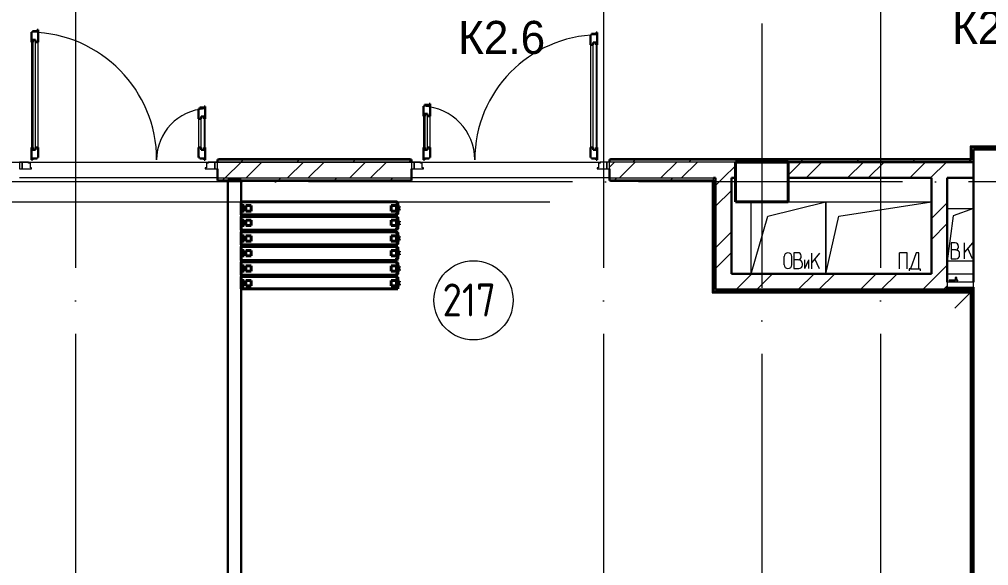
# Model space of a CAD drawing. Header units: millimetres. Extents: x -421858 to 614926, y -468665 to 141641.
# Drawn here: x 143851 to 151195, y -15393 to -11256 of the extents above; entities that cross this region are included whole.
import ezdxf

# ---------------------------------------------------------------- set-up
doc = ezdxf.new("R2010")
doc.units = ezdxf.units.MM
doc.linetypes.add('ADSK_Линия сетки', pattern=[25, 20, -2.5, 0, -2.5])
doc.linetypes.add('ADSK_Сверху', pattern=[450, 300, -150])
doc.layers.add('RC-Таблицы', color=7, linetype='Continuous')
for name, color, linetype, lineweight in [('Двери', 252, 'Continuous', 9), ('Линии', 252, 'Continuous', 9), ('Марки помещений', 252, 'Continuous', 20), ('Несущие колонны', 252, 'Continuous', 18), ('Обобщенные модели', 252, 'Continuous', 18), ('Оборудование', 8, 'Continuous', 18), ('Ограждение', 252, 'Continuous', 9), ('Оси', 252, 'Continuous', 9), ('Перекрытие', 252, 'Continuous', 18), ('Стены внутренние', 7, 'Continuous', 18), ('Стены наружные', 7, 'Continuous', 18), ('Стены штриховка', 252, 'Continuous', 9)]:
    doc.layers.add(name, color=color, linetype=linetype, lineweight=lineweight)
doc.layers.add('Двери открывание', color=7, linetype='Continuous', lineweight=9, true_color=0xc0c0c0)
doc.styles.add('GOST Common_2', font='', dxfattribs={"width": 0.9, "height": 250})
doc.styles.add('Mipgost_5', font='', dxfattribs={"height": 250})
doc.styles.get('GOST Common_2').set_extended_font_data('GOST type B')
doc.styles.get('Mipgost_5').set_extended_font_data('Mipgost')

# ---------------------------------------------------------------- blocks, each defined once
blk = doc.blocks.new('2 этаж')
at = {"color": 251, "lineweight": 18, "true_color": 0x636466}
for p, q in [((149396, -13182.3), (149396, -12637.3)), ((149521, -12746.5), (149961, -12637.3)), ((149676, -12637.3), (149961, -12637.3)), ((149961, -12637.3), (149961, -13182.3)), ((149961, -13182.3), (149961, -12637.3)), ((149961, -12637.3), (150761, -12637.3)), ((150061, -12746.5), (150761, -12637.3)), ((150881, -12687.3), (151081, -12687.3)), ((151081, -12687.3), (150925.5, -12743.8)), ((149396, -13182.3), (149521, -12746.5)), ((149961, -13182.3), (150061, -12746.5)), ((150925.5, -12743.8), (150881, -13087.3)), ((150941.9, -12948.7), (150911.9, -12948.7)), ((150911.9, -12948.7), (150911.9, -13068.7)), ((150965.3, -12982), (150965.3, -12972)), ((151071.9, -12948.7), (151011.9, -13020.2)), ((151011.9, -13068.7), (151011.9, -12948.7)), ((151071.9, -13068.7), (151036, -12991.5)), ((149645.9, -13114.9), (149645.9, -13052.3)), ((149703.3, -13114.9), (149703.3, -13052.3)), ((149750.1, -13023.6), (149720.1, -13023.6)), ((149720.1, -13023.6), (149720.1, -13143.6)), ((149773.5, -13056.9), (149773.5, -13046.9)), ((149914.3, -13025.6), (149854.3, -13097.1)), ((149854.3, -13145.6), (149854.3, -13025.6)), ((149914.3, -13145.6), (149878.3, -13068.5)), ((150577.7, -13024.6), (150520.3, -13024.6)), ((150520.3, -13144.6), (150520.3, -13024.6)), ((150577.7, -13144.6), (150577.7, -13024.6)), ((150646.6, -13024.6), (150602.9, -13144.6)), ((150666.2, -13024.6), (150646.6, -13024.6)), ((150666.2, -13144.6), (150666.2, -13024.6)), ((150945.3, -13002), (150911.9, -13002)), ((150911.9, -13068.7), (150948.6, -13068.7)), ((150975.3, -13042), (150975.3, -13032)), ((149753.5, -13076.9), (149720.1, -13076.9)), ((149720.1, -13143.6), (149756.8, -13143.6)), ((149783.5, -13116.9), (149783.5, -13106.9)), ((149802.6, -13143.6), (149831.3, -13076.9)), ((149802.6, -13143.6), (149802.6, -13076.9)), ((149831.3, -13143.6), (149831.3, -13076.9)), ((150592.9, -13144.6), (150592.9, -13159.6)), ((150602.9, -13144.6), (150592.9, -13144.6)), ((150602.9, -13144.6), (150666.2, -13144.6)), ((150666.2, -13144.6), (150676.2, -13144.6)), ((150676.2, -13144.6), (150676.2, -13159.6)), ((151081, -13087.3), (150881, -13087.3))]:
    blk.add_line(p, q, dxfattribs=at)
for centre, radius, start, end in [((150941.9, -12972), 23.3, 0, 90), ((150945.3, -12982), 20, 270, 0), ((149674.6, -13052.3), 28.7, 0, 180), ((149750.1, -13046.9), 23.3, 0, 90), ((149753.5, -13056.9), 20, 270, 0), ((150945.3, -13032), 30, 0, 90), ((150948.6, -13042), 26.7, 270, 0), ((149674.6, -13114.9), 28.7, 180, 0), ((149753.5, -13106.9), 30, 0, 90), ((149756.8, -13116.9), 26.7, 270, 0)]:
    blk.add_arc(centre, radius, start, end, dxfattribs=at)
at = {"layer": 'Двери', "color": 251, "lineweight": 30, "true_color": 0x636466}
for p, q in [((143951, -11353.3), (143943, -11353.3)), ((143943, -11353.3), (143943, -11429.3)), ((143985, -11344.3), (143951, -11344.3)), ((143951, -11344.3), (143951, -11353.3)), ((143993, -11335.3), (143985, -11335.3)), ((143985, -11335.3), (143985, -11344.3)), ((143993, -11429.3), (143993, -11335.3)), ((148187, -11373.3), (148179, -11373.3)), ((148179, -11373.3), (148179, -11449.3)), ((148221, -11364.3), (148187, -11364.3)), ((148187, -11364.3), (148187, -11373.3)), ((148229, -11355.3), (148221, -11355.3)), ((148221, -11355.3), (148221, -11364.3)), ((148229, -11449.3), (148229, -11355.3)), ((143952, -11429.3), (143943, -11429.3)), ((143952, -11411.3), (143952, -11429.3)), ((143973, -11411.3), (143952, -11411.3)), ((143973, -11429.3), (143973, -11411.3)), ((143993, -11429.3), (143973, -11429.3)), ((148179, -11449.3), (148199, -11449.3)), ((148199, -11449.3), (148199, -11431.3)), ((148199, -11431.3), (148220, -11431.3)), ((148220, -11431.3), (148220, -11449.3)), ((148220, -11449.3), (148229, -11449.3)), ((146963, -11895.3), (146955, -11895.3)), ((146955, -11895.3), (146955, -11904.3)), ((146963, -11989.3), (146963, -11895.3)), ((145217, -11933.3), (145209, -11933.3)), ((145209, -11933.3), (145209, -12009.3)), ((145251, -11924.3), (145217, -11924.3)), ((145217, -11924.3), (145217, -11933.3)), ((145259, -11915.3), (145251, -11915.3)), ((145251, -11915.3), (145251, -11924.3)), ((145259, -12009.3), (145259, -11915.3)), ((146921, -11913.3), (146913, -11913.3)), ((146913, -11913.3), (146913, -11989.3)), ((146955, -11904.3), (146921, -11904.3)), ((146921, -11904.3), (146921, -11913.3)), ((145209, -12009.3), (145229, -12009.3)), ((145229, -12009.3), (145229, -11991.3)), ((145229, -11991.3), (145250, -11991.3)), ((145250, -11991.3), (145250, -12009.3)), ((145250, -12009.3), (145259, -12009.3)), ((146922, -11989.3), (146913, -11989.3)), ((146922, -11971.3), (146922, -11989.3)), ((146943, -11971.3), (146922, -11971.3)), ((146943, -11989.3), (146943, -11971.3)), ((146963, -11989.3), (146943, -11989.3)), ((143943, -12225.3), (143943, -12319.3)), ((143952, -12225.3), (143943, -12225.3)), ((143952, -12243.3), (143952, -12225.3)), ((143973, -12243.3), (143952, -12243.3)), ((143973, -12225.3), (143973, -12243.3)), ((143993, -12225.3), (143973, -12225.3)), ((143993, -12301.3), (143993, -12225.3)), ((145209, -12225.3), (145209, -12301.3)), ((145209, -12225.3), (145229, -12225.3)), ((145229, -12225.3), (145229, -12243.3)), ((145229, -12243.3), (145250, -12243.3)), ((145250, -12225.3), (145259, -12225.3)), ((145250, -12243.3), (145250, -12225.3)), ((145259, -12319.3), (145259, -12225.3)), ((146913, -12225.3), (146913, -12319.3)), ((146922, -12225.3), (146913, -12225.3)), ((146922, -12243.3), (146922, -12225.3)), ((146943, -12243.3), (146922, -12243.3)), ((146943, -12225.3), (146943, -12243.3)), ((146963, -12225.3), (146943, -12225.3)), ((146963, -12301.3), (146963, -12225.3)), ((148179, -12225.3), (148179, -12301.3)), ((148179, -12225.3), (148199, -12225.3)), ((148199, -12225.3), (148199, -12243.3)), ((148199, -12243.3), (148220, -12243.3)), ((148220, -12225.3), (148229, -12225.3)), ((148220, -12243.3), (148220, -12225.3)), ((148229, -12319.3), (148229, -12225.3)), ((143943, -12319.3), (143951, -12319.3)), ((143951, -12319.3), (143951, -12310.3)), ((143951, -12310.3), (143985, -12310.3)), ((143985, -12310.3), (143985, -12301.3)), ((143985, -12301.3), (143993, -12301.3)), ((145209, -12301.3), (145217, -12301.3)), ((145217, -12301.3), (145217, -12310.3)), ((145217, -12310.3), (145251, -12310.3)), ((145251, -12310.3), (145251, -12319.3)), ((145251, -12319.3), (145259, -12319.3)), ((146913, -12319.3), (146921, -12319.3)), ((146921, -12319.3), (146921, -12310.3)), ((146921, -12310.3), (146955, -12310.3)), ((146955, -12310.3), (146955, -12301.3)), ((146955, -12301.3), (146963, -12301.3)), ((148179, -12301.3), (148187, -12301.3)), ((148187, -12301.3), (148187, -12310.3)), ((148187, -12310.3), (148221, -12310.3)), ((148221, -12310.3), (148221, -12319.3)), ((148221, -12319.3), (148229, -12319.3))]:
    blk.add_line(p, q, dxfattribs=at)
at = {"layer": 'Двери', "color": 251, "true_color": 0x636466}
for p, q in [((143943, -11429.3), (143943, -12225.3)), ((143952, -11411.3), (143952, -12243.3)), ((143973, -11411.3), (143952, -11411.3)), ((143973, -12243.3), (143973, -11411.3)), ((143993, -12225.3), (143993, -11429.3)), ((148179, -11449.3), (148179, -12225.3)), ((148199, -12243.3), (148199, -11431.3)), ((148199, -11431.3), (148220, -11431.3)), ((148220, -11431.3), (148220, -12243.3)), ((148229, -12225.3), (148229, -11449.3)), ((145209, -12009.3), (145209, -12225.3)), ((145229, -12243.3), (145229, -11991.3)), ((145229, -11991.3), (145250, -11991.3)), ((145250, -11991.3), (145250, -12243.3)), ((145259, -12225.3), (145259, -12009.3)), ((146913, -11989.3), (146913, -12225.3)), ((146922, -11971.3), (146922, -12243.3)), ((146943, -11971.3), (146922, -11971.3)), ((146943, -12243.3), (146943, -11971.3)), ((146963, -12225.3), (146963, -11989.3)), ((143952, -12243.3), (143973, -12243.3)), ((145250, -12243.3), (145229, -12243.3)), ((146922, -12243.3), (146943, -12243.3)), ((148220, -12243.3), (148199, -12243.3)), ((143851, -12337.3), (143851, -12387.3)), ((143871, -12337.3), (143851, -12337.3)), ((143871, -12387.3), (143871, -12337.3)), ((143920, -12337.3), (143871, -12337.3)), ((143871, -12337.3), (143871, -12387.3)), ((143920, -12345.3), (143920, -12337.3)), ((145282, -12337.3), (145282, -12345.3)), ((145331, -12337.3), (145282, -12337.3)), ((145351, -12337.3), (145331, -12337.3)), ((145331, -12337.3), (145331, -12387.3)), ((145331, -12387.3), (145331, -12337.3)), ((145351, -12387.3), (145351, -12337.3)), ((146821, -12337.3), (146821, -12387.3)), ((146841, -12337.3), (146821, -12337.3)), ((146841, -12387.3), (146841, -12337.3)), ((146890, -12337.3), (146841, -12337.3)), ((146841, -12337.3), (146841, -12387.3)), ((146890, -12345.3), (146890, -12337.3)), ((148252, -12337.3), (148252, -12345.3)), ((148301, -12337.3), (148252, -12337.3)), ((148321, -12337.3), (148301, -12337.3)), ((148301, -12337.3), (148301, -12387.3)), ((148301, -12387.3), (148301, -12337.3)), ((148321, -12387.3), (148321, -12337.3)), ((143851, -12387.3), (143871, -12387.3)), ((143871, -12387.3), (143943, -12387.3)), ((143934, -12345.3), (143920, -12345.3)), ((143934, -12379.3), (143934, -12345.3)), ((143943, -12379.3), (143934, -12379.3)), ((143943, -12387.3), (143943, -12379.3)), ((145268, -12379.3), (145259, -12379.3)), ((145259, -12379.3), (145259, -12387.3)), ((145259, -12387.3), (145331, -12387.3)), ((145282, -12345.3), (145268, -12345.3)), ((145268, -12345.3), (145268, -12379.3)), ((145331, -12387.3), (145351, -12387.3)), ((146821, -12387.3), (146841, -12387.3)), ((146841, -12387.3), (146913, -12387.3)), ((146904, -12345.3), (146890, -12345.3)), ((146904, -12379.3), (146904, -12345.3)), ((146913, -12379.3), (146904, -12379.3)), ((146913, -12387.3), (146913, -12379.3)), ((148238, -12379.3), (148229, -12379.3)), ((148229, -12379.3), (148229, -12387.3)), ((148229, -12387.3), (148301, -12387.3)), ((148252, -12345.3), (148238, -12345.3)), ((148238, -12345.3), (148238, -12379.3)), ((148301, -12387.3), (148321, -12387.3))]:
    blk.add_line(p, q, dxfattribs=at)
at = {"layer": 'Двери открывание', "color": 251, "true_color": 0x636466}
for centre, radius, start, end in [((143925, -12319.3), 966, 0, 88.93231), ((148247, -12319.3), 946, 91.09026, 180), ((145277, -12319.3), 386, 92.67279, 180), ((146895, -12319.3), 406, 0, 87.45896)]:
    blk.add_arc(centre, radius, start, end, dxfattribs=at)
at = {"layer": 'Линии', "color": 251, "linetype": 'ADSK_Сверху', "ltscale": 100, "true_color": 0x636466}
for p, q in [((117871, -12337.3), (151081, -12337.3)), ((117871, -12637.3), (151081, -12637.3))]:
    blk.add_line(p, q, dxfattribs=at)
at = {"layer": 'Марки помещений', "color": 251, "true_color": 0x636466}
blk.add_circle((147292, -13383.9), 300, dxfattribs=at)
at = {"layer": 'Несущие колонны', "color": 251, "lineweight": 40, "true_color": 0x636466}
for p, q in [((149276, -12337.3), (149676, -12337.3)), ((149276, -12637.3), (149276, -12337.3)), ((149676, -12337.3), (149276, -12337.3)), ((149676, -12337.3), (149676, -12637.3)), ((149276, -12457.3), (149276, -12637.3)), ((149676, -12637.3), (149676, -12457.3)), ((149676, -12637.3), (149276, -12637.3)), ((149276, -12637.3), (149676, -12637.3))]:
    blk.add_line(p, q, dxfattribs=at)
at = {"layer": 'Несущие колонны', "color": 251, "true_color": 0x636466}
for p, q in [((149276, -12337.3), (149276, -12457.3)), ((149676, -12457.3), (149676, -12337.3))]:
    blk.add_line(p, q, dxfattribs=at)
at = {"layer": 'Обобщенные модели', "color": 251, "lineweight": 40, "true_color": 0x636466}
for p, q in [((145531, -12637.3), (145531, -12736.6)), ((146713.5, -12637.3), (145531, -12637.3)), ((145554.4, -12666.5), (145531, -12666.5)), ((145531, -12666.5), (145531, -12707.4)), ((145554.4, -12707.4), (145554.4, -12666.5)), ((145606.9, -12666.5), (145566.1, -12666.5)), ((145566.1, -12666.5), (145566.1, -12707.4)), ((145606.9, -12707.4), (145606.9, -12666.5)), ((146707.6, -12666.5), (146666.8, -12666.5)), ((146666.8, -12666.5), (146666.8, -12707.4)), ((146719.3, -12643.1), (146707.6, -12643.1)), ((146707.6, -12643.1), (146707.6, -12648.9)), ((146707.6, -12648.9), (146713.5, -12648.9)), ((146707.6, -12707.4), (146707.6, -12666.5)), ((146713.5, -12736.6), (146713.5, -12637.3)), ((146713.5, -12648.9), (146713.5, -12724.9)), ((146719.3, -12672.3), (146719.3, -12643.1)), ((146731, -12672.3), (146719.3, -12672.3)), ((146719.3, -12730.7), (146719.3, -12701.5)), ((146719.3, -12701.5), (146731, -12701.5)), ((146725.2, -12695.7), (146725.2, -12678.1)), ((146725.2, -12678.1), (146731, -12678.1)), ((146731, -12695.7), (146725.2, -12695.7)), ((146731, -12678.1), (146731, -12672.3)), ((146731, -12701.5), (146731, -12695.7)), ((145531, -12707.4), (145554.4, -12707.4)), ((145531, -12736.6), (146713.5, -12736.6)), ((146713.5, -12748.2), (145531, -12748.2)), ((145531, -12748.2), (145531, -12853.4)), ((145554.4, -12777.4), (145531, -12777.4)), ((145531, -12777.4), (145531, -12818.3)), ((145554.4, -12818.3), (145554.4, -12777.4)), ((145566.1, -12707.4), (145606.9, -12707.4)), ((145606.9, -12777.4), (145566.1, -12777.4)), ((145566.1, -12777.4), (145566.1, -12818.3)), ((145606.9, -12818.3), (145606.9, -12777.4)), ((146666.8, -12707.4), (146707.6, -12707.4)), ((146707.6, -12777.4), (146666.8, -12777.4)), ((146666.8, -12777.4), (146666.8, -12818.3)), ((146713.5, -12724.9), (146707.6, -12724.9)), ((146707.6, -12724.9), (146707.6, -12730.7)), ((146707.6, -12730.7), (146719.3, -12730.7)), ((146719.3, -12754.1), (146707.6, -12754.1)), ((146707.6, -12754.1), (146707.6, -12759.9)), ((146707.6, -12759.9), (146713.5, -12759.9)), ((146707.6, -12818.3), (146707.6, -12777.4)), ((146713.5, -12853.4), (146713.5, -12748.2)), ((146713.5, -12759.9), (146713.5, -12835.9)), ((146719.3, -12783.3), (146719.3, -12754.1)), ((145531, -12818.3), (145554.4, -12818.3)), ((145566.1, -12818.3), (145606.9, -12818.3)), ((146666.8, -12818.3), (146707.6, -12818.3)), ((146713.5, -12835.9), (146707.6, -12835.9)), ((146707.6, -12835.9), (146707.6, -12841.7)), ((146707.6, -12841.7), (146719.3, -12841.7)), ((146731, -12783.3), (146719.3, -12783.3)), ((146719.3, -12841.7), (146719.3, -12812.5)), ((146719.3, -12812.5), (146731, -12812.5)), ((146725.2, -12806.7), (146725.2, -12789.1)), ((146725.2, -12789.1), (146731, -12789.1)), ((146731, -12806.7), (146725.2, -12806.7)), ((146731, -12789.1), (146731, -12783.3)), ((146731, -12812.5), (146731, -12806.7)), ((145531, -12853.4), (146713.5, -12853.4)), ((146713.5, -12865.1), (145531, -12865.1)), ((145531, -12865.1), (145531, -12964.4)), ((145554.4, -12894.3), (145531, -12894.3)), ((145531, -12894.3), (145531, -12935.2)), ((145554.4, -12935.2), (145554.4, -12894.3)), ((145606.9, -12894.3), (145566.1, -12894.3)), ((145566.1, -12894.3), (145566.1, -12935.2)), ((145606.9, -12935.2), (145606.9, -12894.3)), ((146707.6, -12894.3), (146666.8, -12894.3)), ((146666.8, -12894.3), (146666.8, -12935.2)), ((146719.3, -12870.9), (146707.6, -12870.9)), ((146707.6, -12870.9), (146707.6, -12876.8)), ((146707.6, -12876.8), (146713.5, -12876.8)), ((146707.6, -12935.2), (146707.6, -12894.3)), ((146713.5, -12964.4), (146713.5, -12865.1)), ((146713.5, -12876.8), (146713.5, -12952.7)), ((146719.3, -12900.1), (146719.3, -12870.9)), ((146731, -12900.1), (146719.3, -12900.1)), ((146725.2, -12923.5), (146725.2, -12906)), ((146725.2, -12906), (146731, -12906)), ((146731, -12923.5), (146725.2, -12923.5)), ((146731, -12906), (146731, -12900.1)), ((146731, -12929.3), (146731, -12923.5)), ((145531, -12935.2), (145554.4, -12935.2)), ((145531, -12964.4), (146713.5, -12964.4)), ((145531, -12976.1), (145531, -13081.2)), ((146713.5, -12976.1), (145531, -12976.1)), ((145566.1, -12935.2), (145606.9, -12935.2)), ((146666.8, -12935.2), (146707.6, -12935.2)), ((146713.5, -12952.7), (146707.6, -12952.7)), ((146707.6, -12952.7), (146707.6, -12958.5)), ((146707.6, -12958.5), (146719.3, -12958.5)), ((146719.3, -12981.9), (146707.6, -12981.9)), ((146707.6, -12981.9), (146707.6, -12987.7)), ((146707.6, -12987.7), (146713.5, -12987.7)), ((146713.5, -13081.2), (146713.5, -12976.1)), ((146713.5, -12987.7), (146713.5, -13063.7)), ((146719.3, -12958.5), (146719.3, -12929.3)), ((146719.3, -12929.3), (146731, -12929.3)), ((146719.3, -13011.1), (146719.3, -12981.9)), ((145554.4, -13005.3), (145531, -13005.3)), ((145531, -13005.3), (145531, -13046.2)), ((145531, -13046.2), (145554.4, -13046.2)), ((145554.4, -13046.2), (145554.4, -13005.3)), ((145606.9, -13005.3), (145566.1, -13005.3)), ((145566.1, -13005.3), (145566.1, -13046.2)), ((145566.1, -13046.2), (145606.9, -13046.2)), ((145606.9, -13046.2), (145606.9, -13005.3)), ((146707.6, -13005.3), (146666.8, -13005.3)), ((146666.8, -13005.3), (146666.8, -13046.2)), ((146666.8, -13046.2), (146707.6, -13046.2)), ((146707.6, -13046.2), (146707.6, -13005.3)), ((146713.5, -13063.7), (146707.6, -13063.7)), ((146707.6, -13063.7), (146707.6, -13069.5)), ((146707.6, -13069.5), (146719.3, -13069.5)), ((146731, -13011.1), (146719.3, -13011.1)), ((146719.3, -13069.5), (146719.3, -13040.3)), ((146719.3, -13040.3), (146731, -13040.3)), ((146725.2, -13034.5), (146725.2, -13016.9)), ((146725.2, -13016.9), (146731, -13016.9)), ((146731, -13034.5), (146725.2, -13034.5)), ((146731, -13016.9), (146731, -13011.1)), ((146731, -13040.3), (146731, -13034.5)), ((145531, -13081.2), (146713.5, -13081.2)), ((146713.5, -13092.9), (145531, -13092.9)), ((145531, -13092.9), (145531, -13192.2)), ((145554.4, -13122.1), (145531, -13122.1)), ((145531, -13122.1), (145531, -13163)), ((145554.4, -13163), (145554.4, -13122.1)), ((145606.9, -13122.1), (145566.1, -13122.1)), ((145566.1, -13122.1), (145566.1, -13163)), ((145606.9, -13163), (145606.9, -13122.1)), ((146707.6, -13122.1), (146666.8, -13122.1)), ((146666.8, -13122.1), (146666.8, -13163)), ((146719.3, -13098.7), (146707.6, -13098.7)), ((146707.6, -13098.7), (146707.6, -13104.6)), ((146707.6, -13104.6), (146713.5, -13104.6)), ((146707.6, -13163), (146707.6, -13122.1)), ((146713.5, -13192.2), (146713.5, -13092.9)), ((146713.5, -13104.6), (146713.5, -13180.5)), ((146719.3, -13127.9), (146719.3, -13098.7)), ((146731, -13127.9), (146719.3, -13127.9)), ((146725.2, -13151.3), (146725.2, -13133.8)), ((146725.2, -13133.8), (146731, -13133.8)), ((146731, -13133.8), (146731, -13127.9)), ((145531, -13163), (145554.4, -13163)), ((145531, -13192.2), (146713.5, -13192.2)), ((146713.5, -13203.9), (145531, -13203.9)), ((145531, -13203.9), (145531, -13297.3)), ((145566.1, -13163), (145606.9, -13163)), ((146666.8, -13163), (146707.6, -13163)), ((146713.5, -13180.5), (146707.6, -13180.5)), ((146707.6, -13180.5), (146707.6, -13186.3)), ((146707.6, -13186.3), (146719.3, -13186.3)), ((146719.3, -13209.7), (146707.6, -13209.7)), ((146707.6, -13209.7), (146707.6, -13215.6)), ((146707.6, -13215.6), (146713.5, -13215.6)), ((146713.5, -13297.3), (146713.5, -13203.9)), ((146713.5, -13215.6), (146713.5, -13291.5)), ((146719.3, -13186.3), (146719.3, -13157.1)), ((146719.3, -13157.1), (146731, -13157.1)), ((146719.3, -13238.9), (146719.3, -13209.7)), ((146731, -13151.3), (146725.2, -13151.3)), ((146731, -13157.1), (146731, -13151.3)), ((145554.4, -13233.1), (145531, -13233.1)), ((145531, -13233.1), (145531, -13274)), ((145531, -13274), (145554.4, -13274)), ((145554.4, -13274), (145554.4, -13233.1)), ((145606.9, -13233.1), (145566.1, -13233.1)), ((145566.1, -13233.1), (145566.1, -13274)), ((145566.1, -13274), (145606.9, -13274)), ((145606.9, -13274), (145606.9, -13233.1)), ((146707.6, -13233.1), (146666.8, -13233.1)), ((146666.8, -13233.1), (146666.8, -13274)), ((146666.8, -13274), (146707.6, -13274)), ((146707.6, -13274), (146707.6, -13233.1)), ((146713.5, -13291.5), (146707.6, -13291.5)), ((146707.6, -13291.5), (146707.6, -13297.3)), ((146731, -13238.9), (146719.3, -13238.9)), ((146719.3, -13297.3), (146719.3, -13268.1)), ((146719.3, -13268.1), (146731, -13268.1)), ((146725.2, -13262.3), (146725.2, -13244.8)), ((146725.2, -13244.8), (146731, -13244.8)), ((146731, -13262.3), (146725.2, -13262.3)), ((146731, -13244.8), (146731, -13238.9)), ((146731, -13268.1), (146731, -13262.3)), ((145531, -13297.3), (146713.5, -13297.3)), ((146707.6, -13297.3), (146719.3, -13297.3))]:
    blk.add_line(p, q, dxfattribs=at)
at = {"layer": 'Оборудование', "color": 251, "true_color": 0x636466}
for p, q in [((150941.4, -13211.9), (150941.4, -13229.4)), ((150953.6, -13211.9), (150941.4, -13211.9)), ((150953.6, -13229.4), (150953.6, -13211.9)), ((150881, -13247.3), (150881, -13283.6)), ((151081, -13247.3), (150881, -13247.3)), ((150881.9, -13284.6), (151080.1, -13284.6)), ((150888, -13284.6), (150888, -13294.3)), ((150896.9, -13231.9), (150896.9, -13236.9)), ((150942.7, -13231.9), (150896.9, -13231.9)), ((150896.9, -13236.9), (150942.7, -13236.9)), ((150937.9, -13231.3), (150937.9, -13247.3)), ((150957.2, -13231.3), (150937.9, -13231.3)), ((150941.4, -13229.4), (150939.4, -13231.3)), ((150953.6, -13229.4), (150941.4, -13229.4)), ((150960.6, -13231.9), (150952.3, -13231.9)), ((150952.3, -13236.9), (150960.6, -13236.9)), ((150955.6, -13231.3), (150953.6, -13229.4)), ((150957.2, -13247.3), (150957.2, -13231.3)), ((150960.6, -13236.9), (150960.6, -13231.9)), ((151074, -13294.3), (151074, -13284.6)), ((151081, -13283.6), (151081, -13247.3)), ((150889, -13295.3), (151073.1, -13295.3)), ((150900, -13296.8), (150900, -13302.3)), ((150900, -13302.3), (151062, -13302.3)), ((150909, -13295.7), (150909, -13294.3)), ((150909, -13295.7), (150909, -13294.3)), ((150909, -13302.3), (150909, -13304.3)), ((150909, -13304.3), (150913, -13304.3)), ((150973.5, -13304.3), (150913, -13304.3)), ((151081, -13302.3), (150939.6, -13443.7)), ((150973.5, -13304.3), (150977.5, -13304.3)), ((150977.5, -13304.3), (150977.5, -13302.3)), ((151053, -13294.3), (151053, -13295.7)), ((151053, -13295.7), (151053, -13294.3)), ((151062, -13302.3), (151062, -13296.8))]:
    blk.add_line(p, q, dxfattribs=at)
for points, knots in [([(150881, -13283.6), (150881, -13283.7), (150881, -13283.9), (150881.1, -13284.1), (150881.2, -13284.2), (150881.4, -13284.4), (150881.5, -13284.5), (150881.7, -13284.5), (150881.8, -13284.6), (150881.9, -13284.6)], [0, 0, 0, 0, 0.166667, 0.333333, 0.458333, 0.583333, 0.708333, 0.833333, 1, 1, 1, 1]), ([(151080.1, -13284.6), (151080.2, -13284.6), (151080.3, -13284.5), (151080.5, -13284.5), (151080.6, -13284.4), (151080.8, -13284.2), (151080.9, -13284.1), (151081, -13283.9), (151081, -13283.7), (151081, -13283.6)], [-1, -1, -1, -1, -0.833333, -0.75, -0.583333, -0.458333, -0.333333, -0.166667, 0, 0, 0, 0]), ([(150888, -13294.3), (150888, -13294.4), (150888, -13294.5), (150888.1, -13294.8), (150888.2, -13294.9), (150888.4, -13295), (150888.5, -13295.1), (150888.6, -13295.2), (150888.8, -13295.2), (150888.9, -13295.3), (150889, -13295.3)], [0, 0, 0, 0, 0.166667, 0.333333, 0.458333, 0.583333, 0.666667, 0.75, 0.833333, 1, 1, 1, 1]), ([(150898.5, -13295.3), (150898.6, -13295.3), (150898.8, -13295.3), (150899.1, -13295.4), (150899.2, -13295.5), (150899.4, -13295.6), (150899.6, -13295.7), (150899.7, -13295.9), (150899.8, -13296), (150899.9, -13296.2), (150900, -13296.5), (150900, -13296.7), (150900, -13296.8)], [0, 0, 0, 0, 0.166667, 0.25, 0.333333, 0.416667, 0.5, 0.583333, 0.666667, 0.75, 0.833333, 1, 1, 1, 1]), ([(151062, -13296.8), (151062, -13296.7), (151062, -13296.5), (151062.1, -13296.2), (151062.2, -13296), (151062.3, -13295.9), (151062.5, -13295.7), (151062.6, -13295.6), (151062.8, -13295.5), (151063, -13295.4), (151063.2, -13295.3), (151063.4, -13295.3), (151063.5, -13295.3)], [-1, -1, -1, -1, -0.833333, -0.75, -0.666667, -0.583333, -0.5, -0.416667, -0.333333, -0.25, -0.166667, 0, 0, 0, 0]), ([(151073.1, -13295.3), (151073.1, -13295.3), (151073.3, -13295.2), (151073.4, -13295.2), (151073.5, -13295.1), (151073.7, -13295), (151073.8, -13294.9), (151073.9, -13294.8), (151074, -13294.5), (151074, -13294.4), (151074, -13294.3)], [-1, -1, -1, -1, -0.833333, -0.75, -0.666667, -0.583333, -0.458333, -0.333333, -0.166667, 0, 0, 0, 0])]:
    blk.add_open_spline(points, degree=3, knots=knots, dxfattribs=at)
at = {"layer": 'Ограждение', "color": 251, "true_color": 0x636466}
for p, q in [((152191, -12217.3), (151056, -12217.3)), ((151056, -12217.3), (151061, -12222.3)), ((151056, -12217.3), (151056, -12312.3)), ((145361, -12317.3), (145361, -12312.3)), ((146811, -12312.3), (145361, -12312.3)), ((146811, -12312.3), (146811, -12317.3)), ((148331, -12317.3), (148331, -12312.3)), ((151056, -12312.3), (148331, -12312.3)), ((151056, -12312.3), (151061, -12317.3)), ((145361, -12482.3), (145361, -12477.3)), ((145361, -12482.3), (145431, -12482.3)), ((145531, -12482.3), (146811, -12482.3)), ((146811, -12477.2), (146811, -12482.3)), ((148331, -12482.3), (148331, -12477.2)), ((148331, -12482.3), (149101, -12482.3)), ((149106, -12477.3), (149101, -12482.3)), ((149101, -12482.3), (149101, -13327.3)), ((149101, -13327.3), (149106, -13322.3)), ((149101, -13327.3), (151056, -13327.3)), ((151061, -13322.3), (151056, -13327.3)), ((151056, -13327.3), (151056, -18452.4))]:
    blk.add_line(p, q, dxfattribs=at)
at = {"layer": 'Оси', "color": 251, "linetype": 'ADSK_Линия сетки', "ltscale": 100, "true_color": 0x636466}
for p, q in [((149476, 33713.4), (149476, -32263.4)), ((144276, -1137.3), (144276, -32263.4)), ((148276, -1137.3), (148276, -32263.4)), ((150376, -1137.3), (150376, -30993.4)), ((170543.3, -12487.3), (93565.9, -12487.3))]:
    blk.add_line(p, q, dxfattribs=at)
at = {"layer": 'Перекрытие', "color": 251, "ltscale": 100, "true_color": 0x636466}
for p, q in [((149396, -13182.3), (149396, -12637.3)), ((149676, -12637.3), (150761, -12637.3)), ((150881, -12687.3), (151081, -12687.3)), ((151081, -13087.3), (150881, -13087.3))]:
    blk.add_line(p, q, dxfattribs=at)
at = {"layer": 'Стены внутренние', "color": 251, "lineweight": 30, "true_color": 0x636466}
for p, q in [((151471, -12242.3), (151081, -12242.3)), ((151081, -12337.3), (151081, -13247.3)), ((151081, -13283.9), (151081, -13302.3))]:
    blk.add_line(p, q, dxfattribs=at)
at = {"layer": 'Стены наружные', "color": 251, "lineweight": 30, "true_color": 0x636466}
for p, q in [((152186, -12222.3), (151061, -12222.3)), ((151061, -12222.3), (151061, -12317.3)), ((151066, -12227.3), (151066, -12322.3)), ((151081, -12337.3), (151081, -12242.3)), ((145351, -12317.3), (145351, -12337.3)), ((146821, -12317.3), (145351, -12317.3)), ((146821, -12337.3), (146821, -12317.3)), ((148321, -12317.3), (148321, -12337.3)), ((151061, -12317.3), (148321, -12317.3)), ((149276, -12337.3), (151081, -12337.3)), ((151066, -12322.3), (151061, -12322.3)), ((145351, -12387.3), (145351, -12477.3)), ((146821, -12477.3), (146821, -12387.3)), ((148321, -12387.3), (148321, -12477.3)), ((145351, -12477.3), (146821, -12477.3)), ((145431, -12472.3), (145431, -18637.3)), ((145531, -12472.3), (145431, -12472.3)), ((145531, -18637.3), (145531, -12472.3)), ((148321, -12477.3), (149106, -12477.3)), ((149106, -12472.3), (149111, -12472.3)), ((149106, -12477.3), (149106, -13322.3)), ((149111, -12457.3), (149126, -12457.3)), ((149111, -12472.3), (149111, -13317.3)), ((149126, -12457.3), (149126, -13302.3)), ((149246, -12457.3), (149276, -12457.3)), ((149246, -13182.3), (149246, -12457.3)), ((149676, -12457.3), (150761, -12457.3)), ((150761, -12457.3), (150761, -13182.3)), ((150881, -12457.3), (151081, -12457.3)), ((150881, -13247.3), (150881, -12457.3)), ((150761, -13182.3), (149246, -13182.3)), ((150881, -13302.3), (150881, -13283.9)), ((149106, -13322.3), (151061, -13322.3)), ((149111, -13317.3), (151066, -13317.3)), ((150900, -13302.3), (149126, -13302.3)), ((151061, -13322.3), (151061, -18452.3)), ((151081, -13302.3), (151062, -13302.3)), ((151066, -18457.3), (151066, -13317.3)), ((151081, -18537.3), (151081, -13302.3))]:
    blk.add_line(p, q, dxfattribs=at)
at = {"layer": 'Стены наружные', "color": 251, "linetype": 'Continuous', "lineweight": 9, "true_color": 0x636466}
for p, q in [((151061, -12249.1), (151066, -12244.1)), ((151082.8, -12227.3), (151087.8, -12222.3)), ((151138.5, -12242.3), (151153.5, -12227.3)), ((151153.5, -12227.3), (151158.5, -12222.3)), ((145401.7, -12322.3), (145406.7, -12317.3)), ((145411.3, -12457.3), (145531.3, -12337.3)), ((145472.4, -12322.3), (145477.4, -12317.3)), ((145528.1, -12337.3), (145543.1, -12322.3)), ((145543.1, -12322.3), (145548.1, -12317.3)), ((145568.4, -12457.3), (145688.4, -12337.3)), ((145613.8, -12322.3), (145618.8, -12317.3)), ((145684.5, -12322.3), (145689.5, -12317.3)), ((145755.2, -12322.3), (145760.2, -12317.3)), ((145825.9, -12322.3), (145830.9, -12317.3)), ((145882.7, -12457.3), (146002.7, -12337.3)), ((145896.6, -12322.3), (145901.6, -12317.3)), ((145952.4, -12337.3), (145967.4, -12322.3)), ((145967.4, -12322.3), (145972.4, -12317.3)), ((146038.1, -12322.3), (146043.1, -12317.3)), ((146039.9, -12457.3), (146159.9, -12337.3)), ((146108.8, -12322.3), (146113.8, -12317.3)), ((146179.5, -12322.3), (146184.5, -12317.3)), ((146250.2, -12322.3), (146255.2, -12317.3)), ((146320.9, -12322.3), (146325.9, -12317.3)), ((146354.2, -12457.3), (146474.2, -12337.3)), ((146376.6, -12337.3), (146391.6, -12322.3)), ((146391.6, -12322.3), (146396.6, -12317.3)), ((146462.3, -12322.3), (146467.3, -12317.3)), ((146511.4, -12457.3), (146631.4, -12337.3)), ((146533, -12322.3), (146538, -12317.3)), ((146603.8, -12322.3), (146608.8, -12317.3)), ((146674.5, -12322.3), (146679.5, -12317.3)), ((146745.2, -12322.3), (146750.2, -12317.3)), ((146800.9, -12337.3), (146815.9, -12322.3)), ((146815.9, -12322.3), (146820.9, -12317.3)), ((148321, -12376.3), (148360.1, -12337.3)), ((148371.5, -12322.3), (148376.5, -12317.3)), ((148397.2, -12457.3), (148517.2, -12337.3)), ((148442.2, -12322.3), (148447.2, -12317.3)), ((148497.9, -12337.3), (148512.9, -12322.3)), ((148512.9, -12322.3), (148517.9, -12317.3)), ((148583.7, -12322.3), (148588.7, -12317.3)), ((148654.4, -12322.3), (148659.4, -12317.3)), ((148711.5, -12457.3), (148831.5, -12337.3)), ((148725.1, -12322.3), (148730.1, -12317.3)), ((148795.8, -12322.3), (148800.8, -12317.3)), ((148866.5, -12322.3), (148871.5, -12317.3)), ((148868.7, -12457.3), (148988.7, -12337.3)), ((148922.2, -12337.3), (148937.2, -12322.3)), ((148937.2, -12322.3), (148942.2, -12317.3)), ((149007.9, -12322.3), (149012.9, -12317.3)), ((149078.6, -12322.3), (149083.6, -12317.3)), ((149149.3, -12322.3), (149154.3, -12317.3)), ((149220.1, -12322.3), (149225.1, -12317.3)), ((149290.8, -12322.3), (149295.8, -12317.3)), ((149346.5, -12337.3), (149361.5, -12322.3)), ((149361.5, -12322.3), (149366.5, -12317.3)), ((149432.2, -12322.3), (149437.2, -12317.3)), ((149502.9, -12322.3), (149507.9, -12317.3)), ((149573.6, -12322.3), (149578.6, -12317.3)), ((149644.3, -12322.3), (149649.3, -12317.3)), ((149676, -12435.7), (149774.4, -12337.3)), ((149715, -12322.3), (149720, -12317.3)), ((149770.7, -12337.3), (149785.7, -12322.3)), ((149785.7, -12322.3), (149790.7, -12317.3)), ((149811.6, -12457.3), (149931.6, -12337.3)), ((149856.4, -12322.3), (149861.4, -12317.3)), ((149927.2, -12322.3), (149932.2, -12317.3)), ((149997.9, -12322.3), (150002.9, -12317.3)), ((150068.6, -12322.3), (150073.6, -12317.3)), ((150125.9, -12457.3), (150245.9, -12337.3)), ((150139.3, -12322.3), (150144.3, -12317.3)), ((150195, -12337.3), (150210, -12322.3)), ((150210, -12322.3), (150215, -12317.3)), ((150280.7, -12322.3), (150285.7, -12317.3)), ((150283.1, -12457.3), (150403.1, -12337.3)), ((150351.4, -12322.3), (150356.4, -12317.3)), ((150422.1, -12322.3), (150427.1, -12317.3)), ((150492.8, -12322.3), (150497.8, -12317.3)), ((150563.6, -12322.3), (150568.6, -12317.3)), ((150597.4, -12457.3), (150717.4, -12337.3)), ((150619.3, -12337.3), (150634.3, -12322.3)), ((150634.3, -12322.3), (150639.3, -12317.3)), ((150705, -12322.3), (150710, -12317.3)), ((150754.5, -12457.3), (150874.5, -12337.3)), ((150775.7, -12322.3), (150780.7, -12317.3)), ((150846.4, -12322.3), (150851.4, -12317.3)), ((150917.1, -12322.3), (150922.1, -12317.3)), ((150987.8, -12322.3), (150992.8, -12317.3)), ((151043.5, -12337.3), (151058.5, -12322.3)), ((151058.5, -12322.3), (151061, -12319.8)), ((151061, -12319.8), (151066, -12314.8)), ((151066, -12314.8), (151081, -12299.8)), ((149183, -12457.3), (149276, -12364.2)), ((145388.1, -12477.3), (145393.1, -12472.3)), ((145393.1, -12472.3), (145408.1, -12457.3)), ((145458.8, -12477.3), (145463.8, -12472.3)), ((145529.5, -12477.3), (145534.5, -12472.3)), ((145600.2, -12477.3), (145605.2, -12472.3)), ((145670.9, -12477.3), (145675.9, -12472.3)), ((145741.6, -12477.3), (145746.6, -12472.3)), ((145812.4, -12477.3), (145817.4, -12472.3)), ((145817.4, -12472.3), (145832.4, -12457.3)), ((145883.1, -12477.3), (145888.1, -12472.3)), ((145953.8, -12477.3), (145958.8, -12472.3)), ((146024.5, -12477.3), (146029.5, -12472.3)), ((146095.2, -12477.3), (146100.2, -12472.3)), ((146165.9, -12477.3), (146170.9, -12472.3)), ((146236.6, -12477.3), (146241.6, -12472.3)), ((146241.6, -12472.3), (146256.6, -12457.3)), ((146307.3, -12477.3), (146312.3, -12472.3)), ((146378, -12477.3), (146383, -12472.3)), ((146448.8, -12477.3), (146453.8, -12472.3)), ((146519.5, -12477.3), (146524.5, -12472.3)), ((146590.2, -12477.3), (146595.2, -12472.3)), ((146660.9, -12477.3), (146665.9, -12472.3)), ((146665.9, -12472.3), (146680.9, -12457.3)), ((146731.6, -12477.3), (146736.6, -12472.3)), ((146802.3, -12477.3), (146807.3, -12472.3)), ((148357.9, -12477.3), (148362.9, -12472.3)), ((148362.9, -12472.3), (148377.9, -12457.3)), ((148428.7, -12477.3), (148433.7, -12472.3)), ((148499.4, -12477.3), (148504.4, -12472.3)), ((148570.1, -12477.3), (148575.1, -12472.3)), ((148640.8, -12477.3), (148645.8, -12472.3)), ((148711.5, -12477.3), (148716.5, -12472.3)), ((148782.2, -12477.3), (148787.2, -12472.3)), ((148787.2, -12472.3), (148802.2, -12457.3)), ((148852.9, -12477.3), (148857.9, -12472.3)), ((148923.6, -12477.3), (148928.6, -12472.3)), ((148994.3, -12477.3), (148999.3, -12472.3)), ((149065.1, -12477.3), (149070.1, -12472.3)), ((149126, -12514.2), (149183, -12457.3)), ((151068.8, -12457.3), (151081, -12445.1)), ((149106, -12507), (149111, -12502)), ((149126, -12671.4), (149246, -12551.4)), ((149106, -12577.7), (149111, -12572.7)), ((149106, -12648.4), (149111, -12643.4)), ((150761, -12765.1), (150881, -12645.1)), ((149106, -12719.1), (149111, -12714.1)), ((149106, -12789.9), (149111, -12784.9)), ((150761, -12922.2), (150881, -12802.2)), ((149106, -12860.6), (149111, -12855.6)), ((149126, -12985.7), (149246, -12865.7)), ((149106, -12931.3), (149111, -12926.3)), ((149106, -13002), (149111, -12997)), ((149106, -13072.7), (149111, -13067.7)), ((149126, -13142.9), (149246, -13022.9)), ((149106, -13143.4), (149111, -13138.4)), ((150815.3, -13182.3), (150881, -13116.6)), ((149106, -13214.1), (149111, -13209.1)), ((149280.9, -13302.3), (149400.9, -13182.3)), ((149438.1, -13302.3), (149558.1, -13182.3)), ((149752.4, -13302.3), (149872.4, -13182.3)), ((149909.5, -13302.3), (150029.5, -13182.3)), ((150223.8, -13302.3), (150343.8, -13182.3)), ((150381, -13302.3), (150501, -13182.3)), ((150695.3, -13302.3), (150815.3, -13182.3)), ((149106, -13284.8), (149111, -13279.8)), ((150852.5, -13302.3), (150881, -13273.7)), ((149139.3, -13322.3), (149144.3, -13317.3)), ((149210, -13322.3), (149215, -13317.3)), ((149280.7, -13322.3), (149285.7, -13317.3)), ((149351.4, -13322.3), (149356.4, -13317.3)), ((149422.1, -13322.3), (149427.1, -13317.3)), ((149492.8, -13322.3), (149497.8, -13317.3)), ((149563.6, -13322.3), (149568.6, -13317.3)), ((149612, -13317.3), (149612, -13302.3)), ((149634.3, -13322.3), (149639.3, -13317.3)), ((149705, -13322.3), (149710, -13317.3)), ((149775.7, -13322.3), (149780.7, -13317.3)), ((149846.4, -13322.3), (149851.4, -13317.3)), ((149917.1, -13322.3), (149922.1, -13317.3)), ((149987.8, -13322.3), (149992.8, -13317.3)), ((150058.5, -13322.3), (150063.5, -13317.3)), ((150129.2, -13322.3), (150134.2, -13317.3)), ((150200, -13322.3), (150205, -13317.3)), ((150212, -13317.3), (150212, -13302.3)), ((150270.7, -13322.3), (150275.7, -13317.3)), ((150341.4, -13322.3), (150346.4, -13317.3)), ((150412.1, -13322.3), (150417.1, -13317.3)), ((150482.8, -13322.3), (150487.8, -13317.3)), ((150553.5, -13322.3), (150558.5, -13317.3)), ((150624.2, -13322.3), (150629.2, -13317.3)), ((150694.9, -13322.3), (150699.9, -13317.3)), ((150765.6, -13322.3), (150770.6, -13317.3)), ((150812, -13317.3), (150812, -13302.3)), ((150836.3, -13322.3), (150841.3, -13317.3)), ((150907.1, -13322.3), (150912.1, -13317.3)), ((150977.8, -13322.3), (150982.8, -13317.3)), ((151048.5, -13322.3), (151053.5, -13317.3)), ((151061, -13380.4), (151066, -13375.4)), ((151061, -13451.1), (151066, -13446.1)), ((151061, -13521.9), (151066, -13516.9)), ((151061, -13592.6), (151066, -13587.6)), ((151061, -13663.3), (151066, -13658.3)), ((151061, -13734), (151066, -13729)), ((151061, -13804.7), (151066, -13799.7)), ((151061, -13875.4), (151066, -13870.4)), ((151061, -13946.1), (151066, -13941.1)), ((151061, -14016.8), (151066, -14011.8)), ((151061, -14087.5), (151066, -14082.5)), ((151061, -14158.3), (151066, -14153.3)), ((151061, -14229), (151066, -14224)), ((151061, -14299.7), (151066, -14294.7)), ((151061, -14370.4), (151066, -14365.4)), ((151061, -14441.1), (151066, -14436.1)), ((151061, -14511.8), (151066, -14506.8)), ((151061, -14582.5), (151066, -14577.5)), ((151061, -14653.2), (151066, -14648.2)), ((151061, -14723.9), (151066, -14718.9)), ((151061, -14794.7), (151066, -14789.7)), ((151061, -14865.4), (151066, -14860.4)), ((151061, -14936.1), (151066, -14931.1)), ((151061, -15006.8), (151066, -15001.8)), ((151061, -15077.5), (151066, -15072.5)), ((151061, -15148.2), (151066, -15143.2)), ((151061, -15218.9), (151066, -15213.9)), ((151061, -15289.6), (151066, -15284.6)), ((151061, -15360.3), (151066, -15355.3))]:
    blk.add_line(p, q, dxfattribs=at)
at = {"layer": 'Стены наружные', "color": 251, "true_color": 0x636466}
for p, q in [((143920, -12337.3), (145282, -12337.3)), ((146890, -12337.3), (148252, -12337.3)), ((149276, -12457.3), (149276, -12337.3)), ((149676, -12337.3), (149676, -12457.3)), ((145351, -12457.3), (143851, -12457.3)), ((148321, -12457.3), (146821, -12457.3)), ((150881, -13182.3), (151081, -13182.3))]:
    blk.add_line(p, q, dxfattribs=at)
at = {"layer": 'Стены штриховка', "color": 251, "true_color": 0x636466}
for p, q in [((151066, -12227.3), (152186, -12227.3)), ((146821, -12322.3), (145351, -12322.3)), ((146821, -12337.3), (145351, -12337.3)), ((151061, -12322.3), (148321, -12322.3)), ((149276, -12337.3), (148321, -12337.3)), ((145351, -12457.3), (146821, -12457.3)), ((145351, -12472.3), (146821, -12472.3)), ((148321, -12457.3), (149111, -12457.3)), ((148321, -12472.3), (149106, -12472.3)), ((149111, -12472.3), (149111, -12457.3))]:
    blk.add_line(p, q, dxfattribs=at)
at = {"layer": 'Марки помещений', "color": 251, "true_color": 0x636466, "style": 'GOST Common_2', "width": 0.9}
blk.add_text('217', height=250, dxfattribs=at).set_placement((147057.1, -13506.2))

msp = doc.modelspace()

# ---------------------------------------------------------------- block references
msp.add_blockref('2 этаж', (0, 0))

# ---------------------------------------------------------------- texts
at = {"layer": 'RC-Таблицы', "linetype": 'Continuous', "lineweight": 40, "transparency": 33554687, "char_height": 250, "width": 2400, "attachment_point": 5, "style": 'Mipgost_5'}
for s, insert in [('К2.7', (151248.6, -11316.8)), ('К2.6', (147504.9, -11394.4))]:
    msp.add_mtext(s, dxfattribs=dict(at, insert=insert))

doc.saveas('drawing.dxf')
